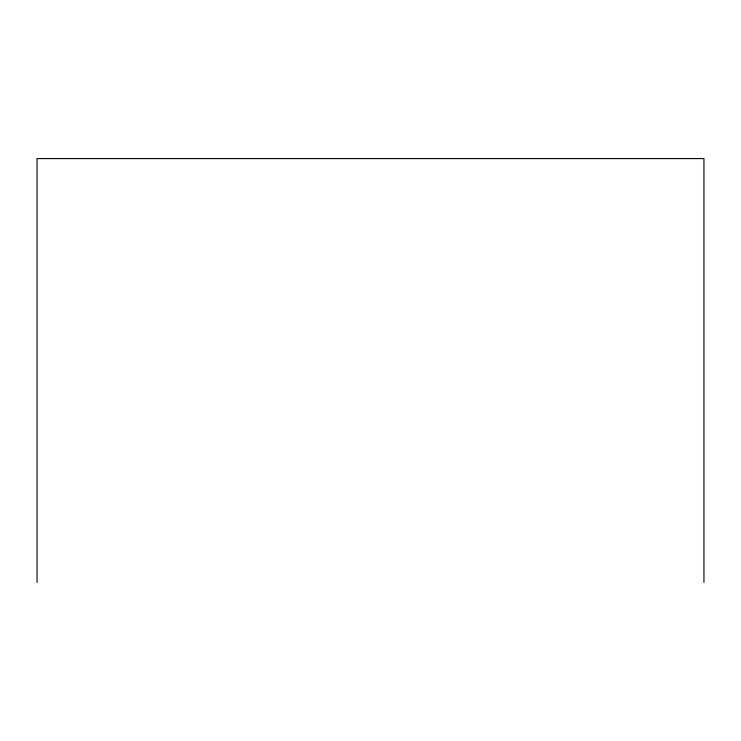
<?xml version="1.0" encoding="UTF-8"?>
<svg xmlns="http://www.w3.org/2000/svg" width="741" height="741" viewBox="0 0 741 741"><rect width="100%" height="100%" fill="white"/><g stroke="black" fill="none" stroke-linecap="round" stroke-linejoin="round"><path stroke-width="1.11" d="M703.95 582.407L703.95 158.593L37.05 158.593L37.05 582.407"/></g></svg>
